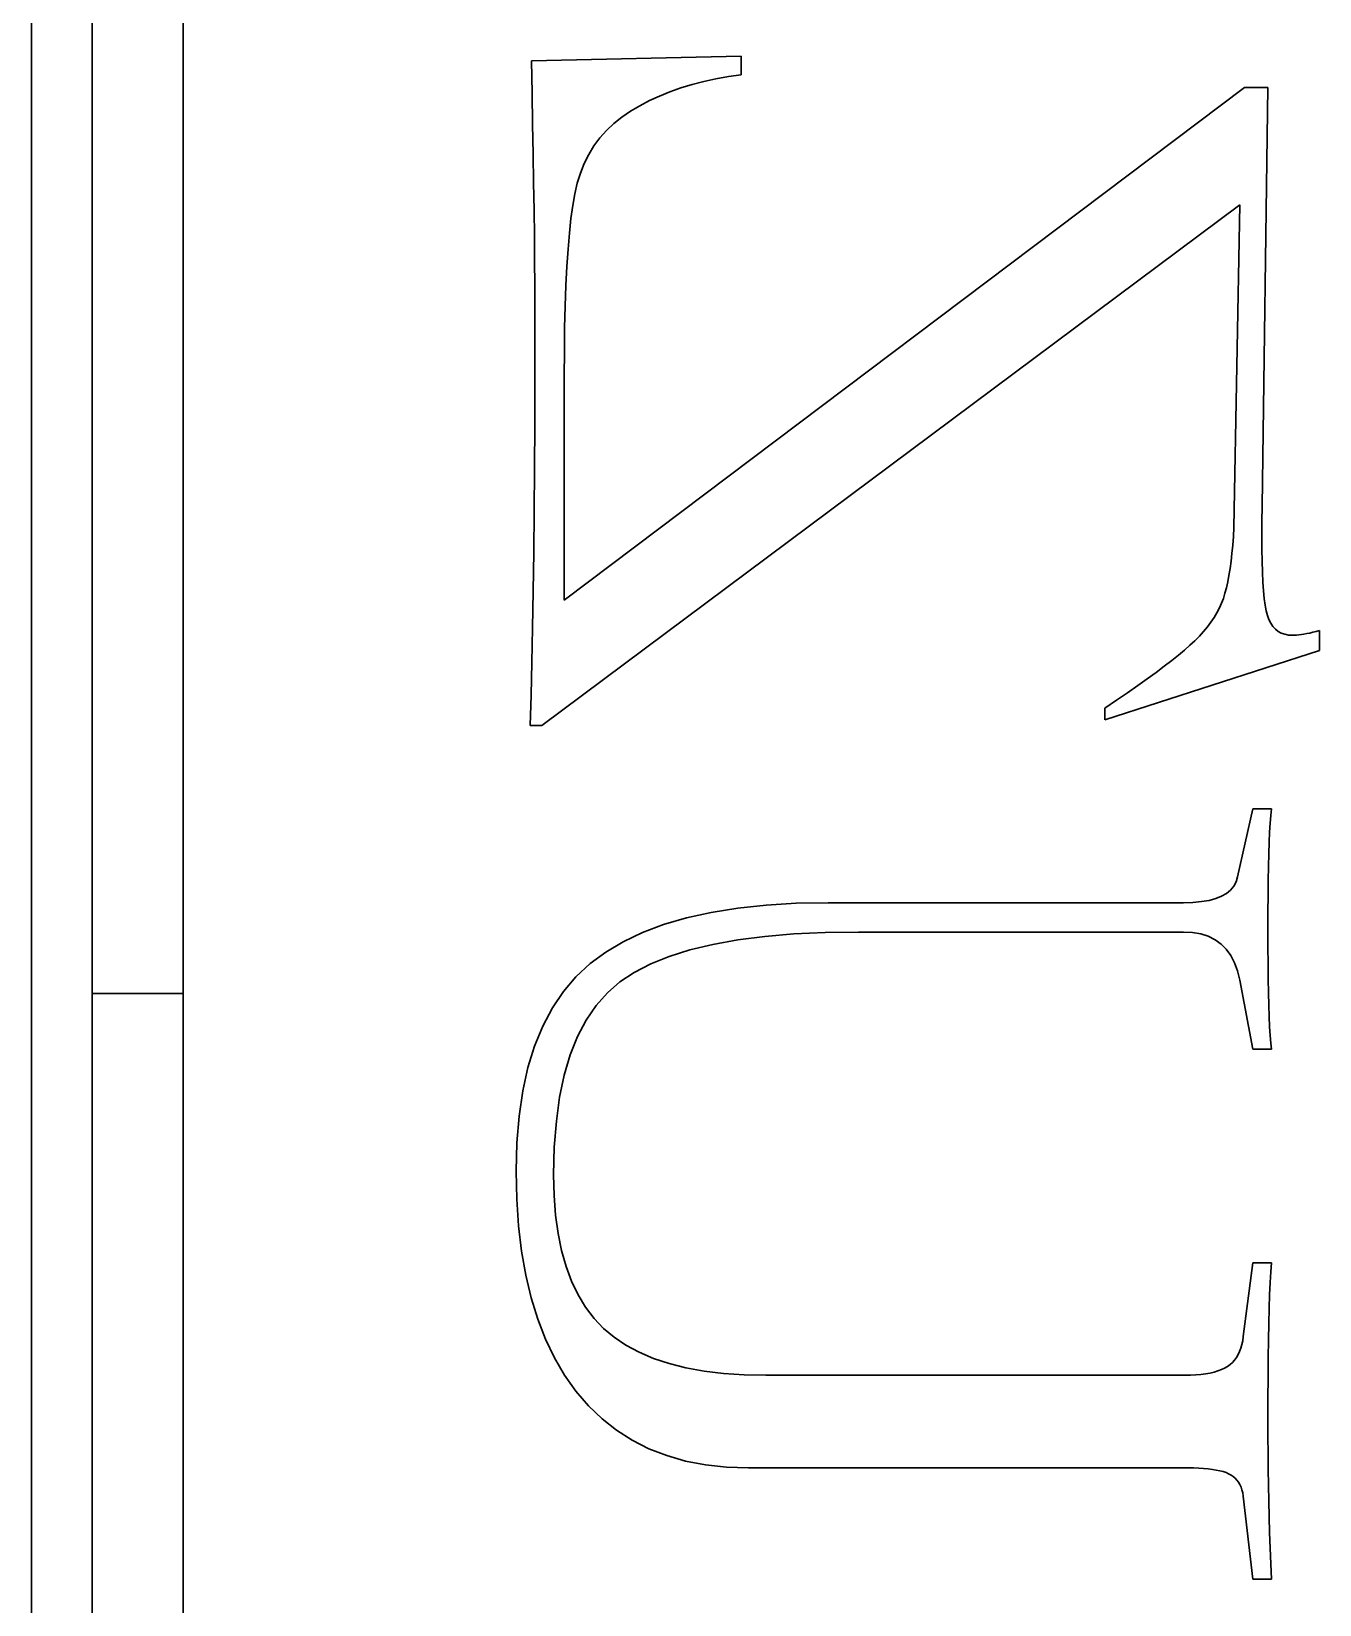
# Model space of a CAD drawing. Header units: millimetres. Extents: x -105 to 105, y -148 to 148.
# Drawn here: x 3.43 to 7.67, y 41.94 to 47.13 of the extents above; entities that cross this region are included whole.
import ezdxf

# ---------------------------------------------------------------- set-up
doc = ezdxf.new("R2010")
doc.units = ezdxf.units.MM
doc.layers.get('0').update_dxf_attribs({"lineweight": 18})

msp = doc.modelspace()

# ---------------------------------------------------------------- linework, layer by layer
at = {"color": 7, "lineweight": 30, "ltscale": 0.375}
msp.add_line((3.9302, 54.4572), (3.9302, 39.4572), dxfattribs=at)
at = {"color": 7, "lineweight": 30, "ltscale": 0.365}
for p, q in [((3.4302, 54.2572), (3.4302, 39.6572)), ((3.6302, 54.2572), (3.6302, 39.6572))]:
    msp.add_line(p, q, dxfattribs=at)
at = {"color": 7, "lineweight": 30, "ltscale": 0.15}
msp.add_line((3.6302, 43.9572), (3.6302, 49.9572), dxfattribs=at)
at = {"color": 7, "lineweight": 30, "ltscale": 0.017286}
msp.add_line((5.7675, 47.0442), (5.0763, 47.0288), dxfattribs=at)
at = {"color": 7, "lineweight": 30, "ltscale": 0.001545}
msp.add_line((5.7675, 46.9824), (5.7675, 47.0442), dxfattribs=at)
at = {"color": 7, "lineweight": 30, "ltscale": 0.002671}
msp.add_line((5.0763, 47.0288), (5.0785, 46.922), dxfattribs=at)
at = {"color": 7, "lineweight": 30, "ltscale": 0.07011}
msp.add_line((7.4242, 46.94), (5.1844, 45.2524), dxfattribs=at)
at = {"color": 7, "lineweight": 30, "ltscale": 0.000948905}
msp.add_line((5.5324, 46.9264), (5.5682, 46.939), dxfattribs=at)
at = {"color": 7, "lineweight": 30, "ltscale": 0.000971413}
msp.add_line((5.5682, 46.939), (5.6053, 46.9503), dxfattribs=at)
at = {"color": 7, "lineweight": 30, "ltscale": 0.00099477}
msp.add_line((5.6053, 46.9503), (5.6438, 46.9603), dxfattribs=at)
at = {"color": 7, "lineweight": 30, "ltscale": 0.001021}
msp.add_line((5.6438, 46.9603), (5.6837, 46.969), dxfattribs=at)
at = {"color": 7, "lineweight": 30, "ltscale": 0.001047}
msp.add_line((5.6837, 46.969), (5.725, 46.9764), dxfattribs=at)
at = {"color": 7, "lineweight": 30, "ltscale": 0.001075}
msp.add_line((5.725, 46.9764), (5.7675, 46.9824), dxfattribs=at)
at = {"color": 7, "lineweight": 30, "ltscale": 0.001931}
msp.add_line((7.5014, 46.94), (7.4242, 46.94), dxfattribs=at)
at = {"color": 7, "lineweight": 30, "ltscale": 0.034469}
msp.add_line((7.4821, 45.5613), (7.5014, 46.94), dxfattribs=at)
at = {"color": 7, "lineweight": 30, "ltscale": 0.002567}
msp.add_line((5.0785, 46.922), (5.0804, 46.8193), dxfattribs=at)
at = {"color": 7, "lineweight": 30, "ltscale": 0.000895685}
msp.add_line((5.433, 46.8806), (5.4648, 46.8972), dxfattribs=at)
at = {"color": 7, "lineweight": 30, "ltscale": 0.000911457}
msp.add_line((5.4648, 46.8972), (5.4979, 46.9124), dxfattribs=at)
at = {"color": 7, "lineweight": 30, "ltscale": 0.000929957}
msp.add_line((5.4979, 46.9124), (5.5324, 46.9264), dxfattribs=at)
at = {"color": 7, "lineweight": 30, "ltscale": 0.000844306}
msp.add_line((5.3477, 46.8222), (5.374, 46.8433), dxfattribs=at)
at = {"color": 7, "lineweight": 30, "ltscale": 0.000863784}
msp.add_line((5.374, 46.8433), (5.4026, 46.8627), dxfattribs=at)
at = {"color": 7, "lineweight": 30, "ltscale": 0.000881653}
msp.add_line((5.4026, 46.8627), (5.433, 46.8806), dxfattribs=at)
at = {"color": 7, "lineweight": 30, "ltscale": 0.002462}
msp.add_line((5.0804, 46.8193), (5.0822, 46.7209), dxfattribs=at)
at = {"color": 7, "lineweight": 30, "ltscale": 0.000821433}
msp.add_line((5.3019, 46.7747), (5.3236, 46.7993), dxfattribs=at)
at = {"color": 7, "lineweight": 30, "ltscale": 0.00082942}
msp.add_line((5.3236, 46.7993), (5.3477, 46.8222), dxfattribs=at)
at = {"color": 7, "lineweight": 30, "ltscale": 0.000823391}
msp.add_line((5.2652, 46.7202), (5.2824, 46.7483), dxfattribs=at)
at = {"color": 7, "lineweight": 30, "ltscale": 0.000819566}
msp.add_line((5.2824, 46.7483), (5.3019, 46.7747), dxfattribs=at)
at = {"color": 7, "lineweight": 30, "ltscale": 0.002358}
msp.add_line((5.0822, 46.7209), (5.0837, 46.6266), dxfattribs=at)
at = {"color": 7, "lineweight": 30, "ltscale": 0.00084994}
msp.add_line((5.2376, 46.6588), (5.2502, 46.6904), dxfattribs=at)
at = {"color": 7, "lineweight": 30, "ltscale": 0.000834397}
msp.add_line((5.2502, 46.6904), (5.2652, 46.7202), dxfattribs=at)
at = {"color": 7, "lineweight": 30, "ltscale": 0.002254}
msp.add_line((5.0837, 46.6266), (5.085, 46.5364), dxfattribs=at)
at = {"color": 7, "lineweight": 30, "ltscale": 0.000898887}
msp.add_line((5.2192, 46.5905), (5.2272, 46.6255), dxfattribs=at)
at = {"color": 7, "lineweight": 30, "ltscale": 0.000872214}
msp.add_line((5.2272, 46.6255), (5.2376, 46.6588), dxfattribs=at)
at = {"color": 7, "lineweight": 30, "ltscale": 0.000972319}
msp.add_line((5.2126, 46.5522), (5.2192, 46.5905), dxfattribs=at)
at = {"color": 7, "lineweight": 30, "ltscale": 0.002149}
msp.add_line((5.085, 46.5364), (5.086, 46.4505), dxfattribs=at)
at = {"color": 7, "lineweight": 30, "ltscale": 0.071674}
msp.add_line((5.111, 44.8392), (7.4088, 46.5538), dxfattribs=at)
at = {"color": 7, "lineweight": 30, "ltscale": 0.001089}
msp.add_line((5.2066, 46.509), (5.2126, 46.5522), dxfattribs=at)
at = {"color": 7, "lineweight": 30, "ltscale": 0.026554}
msp.add_line((7.4088, 46.5538), (7.3894, 45.4918), dxfattribs=at)
at = {"color": 7, "lineweight": 30, "ltscale": 0.001207}
msp.add_line((5.2014, 46.461), (5.2066, 46.509), dxfattribs=at)
at = {"color": 7, "lineweight": 30, "ltscale": 0.002045}
msp.add_line((5.086, 46.4505), (5.0868, 46.3687), dxfattribs=at)
at = {"color": 7, "lineweight": 30, "ltscale": 0.001325}
msp.add_line((5.1969, 46.4082), (5.2014, 46.461), dxfattribs=at)
at = {"color": 7, "lineweight": 30, "ltscale": 0.001941}
msp.add_line((5.0868, 46.3687), (5.0874, 46.291), dxfattribs=at)
at = {"color": 7, "lineweight": 30, "ltscale": 0.001444}
msp.add_line((5.1931, 46.3506), (5.1969, 46.4082), dxfattribs=at)
at = {"color": 7, "lineweight": 30, "ltscale": 0.001563}
msp.add_line((5.19, 46.2881), (5.1931, 46.3506), dxfattribs=at)
at = {"color": 7, "lineweight": 30, "ltscale": 0.001836}
msp.add_line((5.0874, 46.291), (5.0877, 46.2176), dxfattribs=at)
at = {"color": 7, "lineweight": 30, "ltscale": 0.001683}
msp.add_line((5.1875, 46.2208), (5.19, 46.2881), dxfattribs=at)
at = {"color": 7, "lineweight": 30, "ltscale": 0.001732}
msp.add_line((5.0877, 46.2176), (5.0879, 46.1483), dxfattribs=at)
at = {"color": 7, "lineweight": 30, "ltscale": 0.001804}
msp.add_line((5.1858, 46.1487), (5.1875, 46.2208), dxfattribs=at)
at = {"color": 7, "lineweight": 30, "ltscale": 0.004029}
msp.add_line((5.0879, 46.1483), (5.0877, 45.9872), dxfattribs=at)
at = {"color": 7, "lineweight": 30, "ltscale": 0.001924}
msp.add_line((5.1848, 46.0718), (5.1858, 46.1487), dxfattribs=at)
at = {"color": 7, "lineweight": 30, "ltscale": 0.002044}
msp.add_line((5.1844, 45.99), (5.1848, 46.0718), dxfattribs=at)
at = {"color": 7, "lineweight": 30, "ltscale": 0.003861}
msp.add_line((5.0877, 45.9872), (5.0873, 45.8327), dxfattribs=at)
at = {"color": 7, "lineweight": 30, "ltscale": 0.01844}
msp.add_line((5.1844, 45.2524), (5.1844, 45.99), dxfattribs=at)
at = {"color": 7, "lineweight": 30, "ltscale": 0.003693}
msp.add_line((5.0873, 45.8327), (5.0865, 45.685), dxfattribs=at)
at = {"color": 7, "lineweight": 30, "ltscale": 0.003525}
msp.add_line((5.0865, 45.685), (5.0854, 45.544), dxfattribs=at)
at = {"color": 7, "lineweight": 30, "ltscale": 0.003357}
msp.add_line((5.0854, 45.544), (5.084, 45.4098), dxfattribs=at)
at = {"color": 7, "lineweight": 30, "ltscale": 0.001268}
msp.add_line((7.4816, 45.5106), (7.4821, 45.5613), dxfattribs=at)
at = {"color": 7, "lineweight": 30, "ltscale": 0.000754847}
msp.add_line((7.3894, 45.4918), (7.3877, 45.4617), dxfattribs=at)
at = {"color": 7, "lineweight": 30, "ltscale": 0.001177}
msp.add_line((7.4814, 45.4636), (7.4816, 45.5106), dxfattribs=at)
at = {"color": 7, "lineweight": 30, "ltscale": 0.000681013}
msp.add_line((7.3856, 45.433), (7.3831, 45.4059), dxfattribs=at)
at = {"color": 7, "lineweight": 30, "ltscale": 0.000717951}
msp.add_line((7.3877, 45.4617), (7.3856, 45.433), dxfattribs=at)
at = {"color": 7, "lineweight": 30, "ltscale": 0.001086}
msp.add_line((7.4817, 45.4201), (7.4814, 45.4636), dxfattribs=at)
at = {"color": 7, "lineweight": 30, "ltscale": 0.003189}
msp.add_line((5.084, 45.4098), (5.0823, 45.2822), dxfattribs=at)
at = {"color": 7, "lineweight": 30, "ltscale": 0.000608225}
msp.add_line((7.3802, 45.3803), (7.3769, 45.3562), dxfattribs=at)
at = {"color": 7, "lineweight": 30, "ltscale": 0.000644765}
msp.add_line((7.3831, 45.4059), (7.3802, 45.3803), dxfattribs=at)
at = {"color": 7, "lineweight": 30, "ltscale": 0.0009956}
msp.add_line((7.4824, 45.3803), (7.4817, 45.4201), dxfattribs=at)
at = {"color": 7, "lineweight": 30, "ltscale": 0.000904905}
msp.add_line((7.4836, 45.3441), (7.4824, 45.3803), dxfattribs=at)
at = {"color": 7, "lineweight": 30, "ltscale": 0.000537055}
msp.add_line((7.3732, 45.3336), (7.3692, 45.3125), dxfattribs=at)
at = {"color": 7, "lineweight": 30, "ltscale": 0.000572703}
msp.add_line((7.3769, 45.3562), (7.3732, 45.3336), dxfattribs=at)
at = {"color": 7, "lineweight": 30, "ltscale": 0.000814832}
msp.add_line((7.4851, 45.3116), (7.4836, 45.3441), dxfattribs=at)
at = {"color": 7, "lineweight": 30, "ltscale": 0.003021}
msp.add_line((5.0823, 45.2822), (5.0803, 45.1614), dxfattribs=at)
at = {"color": 7, "lineweight": 30, "ltscale": 0.000468023}
msp.add_line((7.3647, 45.2929), (7.3599, 45.2748), dxfattribs=at)
at = {"color": 7, "lineweight": 30, "ltscale": 0.000502685}
msp.add_line((7.3692, 45.3125), (7.3647, 45.2929), dxfattribs=at)
at = {"color": 7, "lineweight": 30, "ltscale": 0.000724774}
msp.add_line((7.4871, 45.2826), (7.4851, 45.3116), dxfattribs=at)
at = {"color": 7, "lineweight": 30, "ltscale": 0.000635152}
msp.add_line((7.4895, 45.2573), (7.4871, 45.2826), dxfattribs=at)
at = {"color": 7, "lineweight": 30, "ltscale": 0.00044124}
msp.add_line((7.3416, 45.2267), (7.3334, 45.211), dxfattribs=at)
at = {"color": 7, "lineweight": 30, "ltscale": 0.000431256}
msp.add_line((7.3487, 45.2424), (7.3416, 45.2267), dxfattribs=at)
at = {"color": 7, "lineweight": 30, "ltscale": 0.000421921}
msp.add_line((7.3547, 45.2582), (7.3487, 45.2424), dxfattribs=at)
at = {"color": 7, "lineweight": 30, "ltscale": 0.000434697}
msp.add_line((7.3599, 45.2748), (7.3547, 45.2582), dxfattribs=at)
at = {"color": 7, "lineweight": 30, "ltscale": 0.000546314}
msp.add_line((7.4924, 45.2357), (7.4895, 45.2573), dxfattribs=at)
at = {"color": 7, "lineweight": 30, "ltscale": 0.000458228}
msp.add_line((7.4956, 45.2176), (7.4924, 45.2357), dxfattribs=at)
at = {"color": 7, "lineweight": 30, "ltscale": 0.000481567}
msp.add_line((7.3137, 45.18), (7.3021, 45.1646), dxfattribs=at)
at = {"color": 7, "lineweight": 30, "ltscale": 0.000466746}
msp.add_line((7.3241, 45.1955), (7.3137, 45.18), dxfattribs=at)
at = {"color": 7, "lineweight": 30, "ltscale": 0.000453927}
msp.add_line((7.3334, 45.211), (7.3241, 45.1955), dxfattribs=at)
at = {"color": 7, "lineweight": 30, "ltscale": 0.000397852}
msp.add_line((7.4996, 45.2022), (7.4956, 45.2176), dxfattribs=at)
at = {"color": 7, "lineweight": 30, "ltscale": 0.000366928}
msp.add_line((7.5047, 45.1885), (7.4996, 45.2022), dxfattribs=at)
at = {"color": 7, "lineweight": 30, "ltscale": 0.000340344}
msp.add_line((7.5108, 45.1763), (7.5047, 45.1885), dxfattribs=at)
at = {"color": 7, "lineweight": 30, "ltscale": 0.000317777}
msp.add_line((7.5179, 45.1657), (7.5108, 45.1763), dxfattribs=at)
at = {"color": 7, "lineweight": 30, "ltscale": 0.002854}
msp.add_line((5.0803, 45.1614), (5.078, 45.0473), dxfattribs=at)
at = {"color": 7, "lineweight": 30, "ltscale": 0.000532216}
msp.add_line((7.2756, 45.134), (7.2607, 45.1188), dxfattribs=at)
at = {"color": 7, "lineweight": 30, "ltscale": 0.000513954}
msp.add_line((7.2894, 45.1492), (7.2756, 45.134), dxfattribs=at)
at = {"color": 7, "lineweight": 30, "ltscale": 0.000497852}
msp.add_line((7.3021, 45.1646), (7.2894, 45.1492), dxfattribs=at)
at = {"color": 7, "lineweight": 30, "ltscale": 0.000302808}
msp.add_line((7.5261, 45.1568), (7.5179, 45.1657), dxfattribs=at)
at = {"color": 7, "lineweight": 30, "ltscale": 0.000293233}
msp.add_line((7.5353, 45.1495), (7.5261, 45.1568), dxfattribs=at)
at = {"color": 7, "lineweight": 30, "ltscale": 0.000293005}
msp.add_line((7.5455, 45.1438), (7.5353, 45.1495), dxfattribs=at)
at = {"color": 7, "lineweight": 30, "ltscale": 0.000299907}
msp.add_line((7.5568, 45.1398), (7.5455, 45.1438), dxfattribs=at)
at = {"color": 7, "lineweight": 30, "ltscale": 0.000314924}
msp.add_line((7.5692, 45.1374), (7.5568, 45.1398), dxfattribs=at)
at = {"color": 7, "lineweight": 30, "ltscale": 0.000334779}
msp.add_line((7.5825, 45.1365), (7.5692, 45.1374), dxfattribs=at)
at = {"color": 7, "lineweight": 30, "ltscale": 0.000161788}
msp.add_line((7.589, 45.1367), (7.5825, 45.1365), dxfattribs=at)
at = {"color": 7, "lineweight": 30, "ltscale": 0.000175088}
msp.add_line((7.596, 45.1372), (7.589, 45.1367), dxfattribs=at)
at = {"color": 7, "lineweight": 30, "ltscale": 0.000188689}
msp.add_line((7.6035, 45.1379), (7.596, 45.1372), dxfattribs=at)
at = {"color": 7, "lineweight": 30, "ltscale": 0.00020396}
msp.add_line((7.6116, 45.139), (7.6035, 45.1379), dxfattribs=at)
at = {"color": 7, "lineweight": 30, "ltscale": 0.000217962}
msp.add_line((7.6202, 45.1404), (7.6116, 45.139), dxfattribs=at)
at = {"color": 7, "lineweight": 30, "ltscale": 0.000232766}
msp.add_line((7.6293, 45.1421), (7.6202, 45.1404), dxfattribs=at)
at = {"color": 7, "lineweight": 30, "ltscale": 0.000246999}
msp.add_line((7.639, 45.1441), (7.6293, 45.1421), dxfattribs=at)
at = {"color": 7, "lineweight": 30, "ltscale": 0.000262866}
msp.add_line((7.6493, 45.1464), (7.639, 45.1441), dxfattribs=at)
at = {"color": 7, "lineweight": 30, "ltscale": 0.000277195}
msp.add_line((7.66, 45.1491), (7.6493, 45.1464), dxfattribs=at)
at = {"color": 7, "lineweight": 30, "ltscale": 0.000292373}
msp.add_line((7.6714, 45.152), (7.66, 45.1491), dxfattribs=at)
at = {"color": 7, "lineweight": 30, "ltscale": 0.001641}
msp.add_line((7.6714, 45.0863), (7.6714, 45.152), dxfattribs=at)
at = {"color": 7, "lineweight": 30, "ltscale": 0.018563}
msp.add_line((6.9647, 44.8585), (7.6714, 45.0863), dxfattribs=at)
at = {"color": 7, "lineweight": 30, "ltscale": 0.000714311}
msp.add_line((7.2069, 45.0714), (7.1845, 45.0535), dxfattribs=at)
at = {"color": 7, "lineweight": 30, "ltscale": 0.000652508}
msp.add_line((7.2269, 45.0881), (7.2069, 45.0714), dxfattribs=at)
at = {"color": 7, "lineweight": 30, "ltscale": 0.000591272}
msp.add_line((7.2446, 45.1037), (7.2269, 45.0881), dxfattribs=at)
at = {"color": 7, "lineweight": 30, "ltscale": 0.000550932}
msp.add_line((7.2607, 45.1188), (7.2446, 45.1037), dxfattribs=at)
at = {"color": 7, "lineweight": 30, "ltscale": 0.002686}
msp.add_line((5.078, 45.0473), (5.0754, 44.9399), dxfattribs=at)
at = {"color": 7, "lineweight": 30, "ltscale": 0.000838547}
msp.add_line((7.16, 45.0345), (7.1331, 45.0144), dxfattribs=at)
at = {"color": 7, "lineweight": 30, "ltscale": 0.000776142}
msp.add_line((7.1845, 45.0535), (7.16, 45.0345), dxfattribs=at)
at = {"color": 7, "lineweight": 30, "ltscale": 0.001026}
msp.add_line((7.0726, 44.9709), (7.0389, 44.9474), dxfattribs=at)
at = {"color": 7, "lineweight": 30, "ltscale": 0.000963551}
msp.add_line((7.104, 44.9932), (7.0726, 44.9709), dxfattribs=at)
at = {"color": 7, "lineweight": 30, "ltscale": 0.000901349}
msp.add_line((7.1331, 45.0144), (7.104, 44.9932), dxfattribs=at)
at = {"color": 7, "lineweight": 30, "ltscale": 0.002518}
msp.add_line((5.0754, 44.9399), (5.0724, 44.8392), dxfattribs=at)
at = {"color": 7, "lineweight": 30, "ltscale": 0.001152}
msp.add_line((7.0029, 44.9228), (6.9647, 44.8971), dxfattribs=at)
at = {"color": 7, "lineweight": 30, "ltscale": 0.00109}
msp.add_line((7.0389, 44.9474), (7.0029, 44.9228), dxfattribs=at)
at = {"color": 7, "lineweight": 30, "ltscale": 0.0009655}
msp.add_line((6.9647, 44.8971), (6.9647, 44.8585), dxfattribs=at)
at = {"color": 7, "lineweight": 30, "ltscale": 0.000965118}
msp.add_line((5.0724, 44.8392), (5.111, 44.8392), dxfattribs=at)
at = {"color": 7, "lineweight": 30, "ltscale": 0.005738}
msp.add_line((7.4512, 44.565), (7.401, 44.341), dxfattribs=at)
at = {"color": 7, "lineweight": 30, "ltscale": 0.001544}
for p, q in [((7.513, 44.565), (7.4512, 44.565)), ((7.4512, 43.7734), (7.513, 43.7734)), ((7.513, 43.0705), (7.4512, 43.0705)), ((7.4512, 42.0279), (7.513, 42.0279))]:
    msp.add_line(p, q, dxfattribs=at)
at = {"color": 7, "lineweight": 30, "ltscale": 0.000536496}
msp.add_line((7.5108, 44.5437), (7.513, 44.565), dxfattribs=at)
at = {"color": 7, "lineweight": 30, "ltscale": 0.000739995}
msp.add_line((7.5071, 44.4887), (7.5089, 44.5182), dxfattribs=at)
at = {"color": 7, "lineweight": 30, "ltscale": 0.000638162}
msp.add_line((7.5089, 44.5182), (7.5108, 44.5437), dxfattribs=at)
at = {"color": 7, "lineweight": 30, "ltscale": 0.000943702}
msp.add_line((7.5043, 44.4173), (7.5056, 44.455), dxfattribs=at)
at = {"color": 7, "lineweight": 30, "ltscale": 0.000841624}
msp.add_line((7.5056, 44.455), (7.5071, 44.4887), dxfattribs=at)
at = {"color": 7, "lineweight": 30, "ltscale": 0.001046}
msp.add_line((7.5033, 44.3755), (7.5043, 44.4173), dxfattribs=at)
at = {"color": 7, "lineweight": 30, "ltscale": 0.001148}
msp.add_line((7.5025, 44.3296), (7.5033, 44.3755), dxfattribs=at)
at = {"color": 7, "lineweight": 30, "ltscale": 0.000433405}
msp.add_line((7.3785, 44.2977), (7.3652, 44.2867), dxfattribs=at)
at = {"color": 7, "lineweight": 30, "ltscale": 0.000411754}
msp.add_line((7.389, 44.3104), (7.3785, 44.2977), dxfattribs=at)
at = {"color": 7, "lineweight": 30, "ltscale": 0.000406746}
msp.add_line((7.3965, 44.3249), (7.389, 44.3104), dxfattribs=at)
at = {"color": 7, "lineweight": 30, "ltscale": 0.000419323}
msp.add_line((7.401, 44.341), (7.3965, 44.3249), dxfattribs=at)
at = {"color": 7, "lineweight": 30, "ltscale": 0.00125}
msp.add_line((7.5019, 44.2796), (7.5025, 44.3296), dxfattribs=at)
at = {"color": 7, "lineweight": 30, "ltscale": 0.002345}
msp.add_line((5.8489, 44.248), (5.7557, 44.238), dxfattribs=at)
at = {"color": 7, "lineweight": 30, "ltscale": 0.002485}
msp.add_line((5.9481, 44.2541), (5.8489, 44.248), dxfattribs=at)
at = {"color": 7, "lineweight": 30, "ltscale": 0.00263}
msp.add_line((6.0533, 44.2561), (5.9481, 44.2541), dxfattribs=at)
at = {"color": 7, "lineweight": 30, "ltscale": 0.029253}
msp.add_line((7.2234, 44.2561), (6.0533, 44.2561), dxfattribs=at)
at = {"color": 7, "lineweight": 30, "ltscale": 0.000774673}
msp.add_line((7.2544, 44.2569), (7.2234, 44.2561), dxfattribs=at)
at = {"color": 7, "lineweight": 30, "ltscale": 0.00070327}
msp.add_line((7.2824, 44.2595), (7.2544, 44.2569), dxfattribs=at)
at = {"color": 7, "lineweight": 30, "ltscale": 0.000636823}
msp.add_line((7.3075, 44.2637), (7.2824, 44.2595), dxfattribs=at)
at = {"color": 7, "lineweight": 30, "ltscale": 0.000573427}
msp.add_line((7.3297, 44.2697), (7.3075, 44.2637), dxfattribs=at)
at = {"color": 7, "lineweight": 30, "ltscale": 0.000517324}
msp.add_line((7.3489, 44.2773), (7.3297, 44.2697), dxfattribs=at)
at = {"color": 7, "lineweight": 30, "ltscale": 0.000469749}
msp.add_line((7.3652, 44.2867), (7.3489, 44.2773), dxfattribs=at)
at = {"color": 7, "lineweight": 30, "ltscale": 0.001353}
msp.add_line((7.5016, 44.2254), (7.5019, 44.2796), dxfattribs=at)
at = {"color": 7, "lineweight": 30, "ltscale": 0.001964}
msp.add_line((5.587, 44.2059), (5.5116, 44.1838), dxfattribs=at)
at = {"color": 7, "lineweight": 30, "ltscale": 0.002084}
for p, q in [((5.6683, 44.2239), (5.587, 44.2059)), ((5.048, 43.636), (5.0358, 43.5535))]:
    msp.add_line(p, q, dxfattribs=at)
at = {"color": 7, "lineweight": 30, "ltscale": 0.002211}
msp.add_line((5.7557, 44.238), (5.6683, 44.2239), dxfattribs=at)
at = {"color": 7, "lineweight": 30, "ltscale": 0.001455}
msp.add_line((7.5014, 44.1672), (7.5016, 44.2254), dxfattribs=at)
at = {"color": 7, "lineweight": 30, "ltscale": 0.001757}
msp.add_line((5.4421, 44.1577), (5.3786, 44.1276), dxfattribs=at)
at = {"color": 7, "lineweight": 30, "ltscale": 0.001856}
msp.add_line((5.5116, 44.1838), (5.4421, 44.1577), dxfattribs=at)
at = {"color": 7, "lineweight": 30, "ltscale": 0.002245}
msp.add_line((5.7555, 44.1333), (5.8445, 44.1448), dxfattribs=at)
at = {"color": 7, "lineweight": 30, "ltscale": 0.00241}
msp.add_line((5.8445, 44.1448), (5.9406, 44.153), dxfattribs=at)
at = {"color": 7, "lineweight": 30, "ltscale": 0.002579}
msp.add_line((5.9406, 44.153), (6.0436, 44.1579), dxfattribs=at)
at = {"color": 7, "lineweight": 30, "ltscale": 0.002751}
msp.add_line((6.0436, 44.1579), (6.1537, 44.1595), dxfattribs=at)
at = {"color": 7, "lineweight": 30, "ltscale": 0.026743}
msp.add_line((6.1537, 44.1595), (7.2234, 44.1595), dxfattribs=at)
at = {"color": 7, "lineweight": 30, "ltscale": 0.000742627}
msp.add_line((7.2234, 44.1595), (7.2531, 44.1579), dxfattribs=at)
at = {"color": 7, "lineweight": 30, "ltscale": 0.000690087}
msp.add_line((7.2531, 44.1579), (7.2802, 44.1532), dxfattribs=at)
at = {"color": 7, "lineweight": 30, "ltscale": 0.000648136}
msp.add_line((7.2802, 44.1532), (7.3049, 44.1453), dxfattribs=at)
at = {"color": 7, "lineweight": 30, "ltscale": 0.000621405}
msp.add_line((7.3049, 44.1453), (7.3272, 44.1342), dxfattribs=at)
at = {"color": 7, "lineweight": 30, "ltscale": 0.001454}
msp.add_line((7.5016, 44.1091), (7.5014, 44.1672), dxfattribs=at)
at = {"color": 7, "lineweight": 30, "ltscale": 0.001605}
msp.add_line((5.321, 44.0934), (5.2694, 44.0553), dxfattribs=at)
at = {"color": 7, "lineweight": 30, "ltscale": 0.001674}
msp.add_line((5.3786, 44.1276), (5.321, 44.0934), dxfattribs=at)
at = {"color": 7, "lineweight": 30, "ltscale": 0.001784}
msp.add_line((5.5302, 44.0791), (5.5983, 44.1004), dxfattribs=at)
at = {"color": 7, "lineweight": 30, "ltscale": 0.00193}
msp.add_line((5.5983, 44.1004), (5.6734, 44.1185), dxfattribs=at)
at = {"color": 7, "lineweight": 30, "ltscale": 0.002085}
msp.add_line((5.6734, 44.1185), (5.7555, 44.1333), dxfattribs=at)
at = {"color": 7, "lineweight": 30, "ltscale": 0.000609394}
msp.add_line((7.3272, 44.1342), (7.347, 44.1199), dxfattribs=at)
at = {"color": 7, "lineweight": 30, "ltscale": 0.000613796}
msp.add_line((7.347, 44.1199), (7.3643, 44.1025), dxfattribs=at)
at = {"color": 7, "lineweight": 30, "ltscale": 0.000634117}
msp.add_line((7.3643, 44.1025), (7.3791, 44.082), dxfattribs=at)
at = {"color": 7, "lineweight": 30, "ltscale": 0.00135}
msp.add_line((7.5019, 44.0551), (7.5016, 44.1091), dxfattribs=at)
at = {"color": 7, "lineweight": 30, "ltscale": 0.001578}
msp.add_line((5.2694, 44.0553), (5.2231, 44.0123), dxfattribs=at)
at = {"color": 7, "lineweight": 30, "ltscale": 0.001523}
msp.add_line((5.415, 44.0266), (5.4691, 44.0545), dxfattribs=at)
at = {"color": 7, "lineweight": 30, "ltscale": 0.001647}
msp.add_line((5.4691, 44.0545), (5.5302, 44.0791), dxfattribs=at)
at = {"color": 7, "lineweight": 30, "ltscale": 0.000669515}
msp.add_line((7.3791, 44.082), (7.3915, 44.0582), dxfattribs=at)
at = {"color": 7, "lineweight": 30, "ltscale": 0.0007167}
msp.add_line((7.3915, 44.0582), (7.4013, 44.0313), dxfattribs=at)
at = {"color": 7, "lineweight": 30, "ltscale": 0.001245}
msp.add_line((7.5025, 44.0053), (7.5019, 44.0551), dxfattribs=at)
at = {"color": 7, "lineweight": 30, "ltscale": 0.001596}
msp.add_line((5.2231, 44.0123), (5.1818, 43.9637), dxfattribs=at)
at = {"color": 7, "lineweight": 30, "ltscale": 0.001371}
msp.add_line((5.3264, 43.9595), (5.3678, 43.9954), dxfattribs=at)
at = {"color": 7, "lineweight": 30, "ltscale": 0.001412}
msp.add_line((5.3678, 43.9954), (5.415, 44.0266), dxfattribs=at)
at = {"color": 7, "lineweight": 30, "ltscale": 0.000774582}
msp.add_line((7.4013, 44.0313), (7.4088, 44.0012), dxfattribs=at)
at = {"color": 7, "lineweight": 30, "ltscale": 0.005794}
msp.add_line((7.4088, 44.0012), (7.4512, 43.7734), dxfattribs=at)
at = {"color": 7, "lineweight": 30, "ltscale": 0.001142}
msp.add_line((7.5033, 43.9596), (7.5025, 44.0053), dxfattribs=at)
at = {"color": 7, "lineweight": 30, "ltscale": 0.0075}
msp.add_line((3.9302, 43.9572), (3.6302, 43.9572), dxfattribs=at)
at = {"color": 7, "lineweight": 30, "ltscale": 0.001635}
msp.add_line((5.1818, 43.9637), (5.1453, 43.9094), dxfattribs=at)
at = {"color": 7, "lineweight": 30, "ltscale": 0.001402}
msp.add_line((5.2893, 43.9175), (5.3264, 43.9595), dxfattribs=at)
at = {"color": 7, "lineweight": 30, "ltscale": 0.001037}
msp.add_line((7.5043, 43.9182), (7.5033, 43.9596), dxfattribs=at)
at = {"color": 7, "lineweight": 30, "ltscale": 0.001693}
msp.add_line((5.1453, 43.9094), (5.1137, 43.8495), dxfattribs=at)
at = {"color": 7, "lineweight": 30, "ltscale": 0.001456}
msp.add_line((5.2566, 43.8693), (5.2893, 43.9175), dxfattribs=at)
at = {"color": 7, "lineweight": 30, "ltscale": 0.000933409}
msp.add_line((7.5056, 43.8809), (7.5043, 43.9182), dxfattribs=at)
at = {"color": 7, "lineweight": 30, "ltscale": 0.000829049}
msp.add_line((7.5071, 43.8477), (7.5056, 43.8809), dxfattribs=at)
at = {"color": 7, "lineweight": 30, "ltscale": 0.00177}
msp.add_line((5.1137, 43.8495), (5.0869, 43.784), dxfattribs=at)
at = {"color": 7, "lineweight": 30, "ltscale": 0.001532}
msp.add_line((5.2282, 43.815), (5.2566, 43.8693), dxfattribs=at)
at = {"color": 7, "lineweight": 30, "ltscale": 0.000725525}
msp.add_line((7.5089, 43.8188), (7.5071, 43.8477), dxfattribs=at)
at = {"color": 7, "lineweight": 30, "ltscale": 0.001862}
msp.add_line((5.0869, 43.784), (5.065, 43.7128), dxfattribs=at)
at = {"color": 7, "lineweight": 30, "ltscale": 0.001626}
msp.add_line((5.2042, 43.7545), (5.2282, 43.815), dxfattribs=at)
at = {"color": 7, "lineweight": 30, "ltscale": 0.000621618}
msp.add_line((7.5108, 43.794), (7.5089, 43.8188), dxfattribs=at)
at = {"color": 7, "lineweight": 30, "ltscale": 0.000518474}
msp.add_line((7.513, 43.7734), (7.5108, 43.794), dxfattribs=at)
at = {"color": 7, "lineweight": 30, "ltscale": 0.001736}
msp.add_line((5.1845, 43.6879), (5.2042, 43.7545), dxfattribs=at)
at = {"color": 7, "lineweight": 30, "ltscale": 0.001967}
msp.add_line((5.065, 43.7128), (5.048, 43.636), dxfattribs=at)
at = {"color": 7, "lineweight": 30, "ltscale": 0.001858}
msp.add_line((5.1693, 43.6152), (5.1845, 43.6879), dxfattribs=at)
at = {"color": 7, "lineweight": 30, "ltscale": 0.001991}
msp.add_line((5.1584, 43.5363), (5.1693, 43.6152), dxfattribs=at)
at = {"color": 7, "lineweight": 30, "ltscale": 0.00221}
msp.add_line((5.0358, 43.5535), (5.0285, 43.4655), dxfattribs=at)
at = {"color": 7, "lineweight": 30, "ltscale": 0.002131}
msp.add_line((5.1518, 43.4513), (5.1584, 43.5363), dxfattribs=at)
at = {"color": 7, "lineweight": 30, "ltscale": 0.002344}
msp.add_line((5.0285, 43.4655), (5.0261, 43.3717), dxfattribs=at)
at = {"color": 7, "lineweight": 30, "ltscale": 0.00228}
msp.add_line((5.1496, 43.3602), (5.1518, 43.4513), dxfattribs=at)
at = {"color": 7, "lineweight": 30, "ltscale": 0.002302}
msp.add_line((5.0261, 43.3717), (5.0281, 43.2797), dxfattribs=at)
at = {"color": 7, "lineweight": 30, "ltscale": 0.001708}
msp.add_line((5.1513, 43.2918), (5.1496, 43.3602), dxfattribs=at)
at = {"color": 7, "lineweight": 30, "ltscale": 0.002197}
msp.add_line((5.0281, 43.2797), (5.0339, 43.192), dxfattribs=at)
at = {"color": 7, "lineweight": 30, "ltscale": 0.001614}
msp.add_line((5.1562, 43.2275), (5.1513, 43.2918), dxfattribs=at)
at = {"color": 7, "lineweight": 30, "ltscale": 0.001525}
msp.add_line((5.1644, 43.167), (5.1562, 43.2275), dxfattribs=at)
at = {"color": 7, "lineweight": 30, "ltscale": 0.002097}
msp.add_line((5.0339, 43.192), (5.0438, 43.1087), dxfattribs=at)
at = {"color": 7, "lineweight": 30, "ltscale": 0.001441}
msp.add_line((5.1759, 43.1105), (5.1644, 43.167), dxfattribs=at)
at = {"color": 7, "lineweight": 30, "ltscale": 0.002004}
msp.add_line((5.0438, 43.1087), (5.0576, 43.0297), dxfattribs=at)
at = {"color": 7, "lineweight": 30, "ltscale": 0.001365}
for p, q in [((5.1907, 43.058), (5.1759, 43.1105)), ((7.5033, 42.8161), (7.5043, 42.8707))]:
    msp.add_line(p, q, dxfattribs=at)
at = {"color": 7, "lineweight": 30, "ltscale": 0.001297}
msp.add_line((5.2087, 43.0094), (5.1907, 43.058), dxfattribs=at)
at = {"color": 7, "lineweight": 30, "ltscale": 0.006131}
msp.add_line((7.4512, 43.0705), (7.4203, 42.8272), dxfattribs=at)
at = {"color": 7, "lineweight": 30, "ltscale": 0.000758066}
msp.add_line((7.5108, 43.0403), (7.513, 43.0705), dxfattribs=at)
at = {"color": 7, "lineweight": 30, "ltscale": 0.001916}
msp.add_line((5.0576, 43.0297), (5.0753, 42.9552), dxfattribs=at)
at = {"color": 7, "lineweight": 30, "ltscale": 0.001238}
msp.add_line((5.2301, 42.9647), (5.2087, 43.0094), dxfattribs=at)
at = {"color": 7, "lineweight": 30, "ltscale": 0.001}
msp.add_line((7.5071, 42.9652), (7.5089, 43.0052), dxfattribs=at)
at = {"color": 7, "lineweight": 30, "ltscale": 0.000878928}
msp.add_line((7.5089, 43.0052), (7.5108, 43.0403), dxfattribs=at)
at = {"color": 7, "lineweight": 30, "ltscale": 0.001837}
msp.add_line((5.0753, 42.9552), (5.097, 42.8849), dxfattribs=at)
at = {"color": 7, "lineweight": 30, "ltscale": 0.00119}
msp.add_line((5.2547, 42.9239), (5.2301, 42.9647), dxfattribs=at)
at = {"color": 7, "lineweight": 30, "ltscale": 0.001121}
msp.add_line((7.5056, 42.9204), (7.5071, 42.9652), dxfattribs=at)
at = {"color": 7, "lineweight": 30, "ltscale": 0.001155}
msp.add_line((5.2826, 42.8871), (5.2547, 42.9239), dxfattribs=at)
at = {"color": 7, "lineweight": 30, "ltscale": 0.001243}
msp.add_line((7.5043, 42.8707), (7.5056, 42.9204), dxfattribs=at)
at = {"color": 7, "lineweight": 30, "ltscale": 0.001767}
msp.add_line((5.097, 42.8849), (5.1226, 42.8191), dxfattribs=at)
at = {"color": 7, "lineweight": 30, "ltscale": 0.001132}
msp.add_line((5.3138, 42.8543), (5.2826, 42.8871), dxfattribs=at)
at = {"color": 7, "lineweight": 30, "ltscale": 0.00114}
msp.add_line((5.3487, 42.8249), (5.3138, 42.8543), dxfattribs=at)
at = {"color": 7, "lineweight": 30, "ltscale": 0.001706}
msp.add_line((5.1226, 42.8191), (5.1521, 42.7576), dxfattribs=at)
at = {"color": 7, "lineweight": 30, "ltscale": 0.001175}
msp.add_line((5.3877, 42.7987), (5.3487, 42.8249), dxfattribs=at)
at = {"color": 7, "lineweight": 30, "ltscale": 0.001225}
msp.add_line((5.4308, 42.7755), (5.3877, 42.7987), dxfattribs=at)
at = {"color": 7, "lineweight": 30, "ltscale": 0.000294856}
msp.add_line((7.4124, 42.7892), (7.4083, 42.7781), dxfattribs=at)
at = {"color": 7, "lineweight": 30, "ltscale": 0.000308813}
msp.add_line((7.4158, 42.8011), (7.4124, 42.7892), dxfattribs=at)
at = {"color": 7, "lineweight": 30, "ltscale": 0.000324063}
msp.add_line((7.4184, 42.8137), (7.4158, 42.8011), dxfattribs=at)
at = {"color": 7, "lineweight": 30, "ltscale": 0.00034071}
msp.add_line((7.4203, 42.8272), (7.4184, 42.8137), dxfattribs=at)
at = {"color": 7, "lineweight": 30, "ltscale": 0.001486}
msp.add_line((7.5025, 42.7567), (7.5033, 42.8161), dxfattribs=at)
at = {"color": 7, "lineweight": 30, "ltscale": 0.001656}
msp.add_line((5.1521, 42.7576), (5.1856, 42.7004), dxfattribs=at)
at = {"color": 7, "lineweight": 30, "ltscale": 0.001285}
msp.add_line((5.4781, 42.7554), (5.4308, 42.7755), dxfattribs=at)
at = {"color": 7, "lineweight": 30, "ltscale": 0.001354}
msp.add_line((5.5295, 42.7384), (5.4781, 42.7554), dxfattribs=at)
at = {"color": 7, "lineweight": 30, "ltscale": 0.001431}
msp.add_line((5.5851, 42.7245), (5.5295, 42.7384), dxfattribs=at)
at = {"color": 7, "lineweight": 30, "ltscale": 0.000261867}
msp.add_line((7.3845, 42.742), (7.3767, 42.735), dxfattribs=at)
at = {"color": 7, "lineweight": 30, "ltscale": 0.000263356}
msp.add_line((7.3915, 42.7498), (7.3845, 42.742), dxfattribs=at)
at = {"color": 7, "lineweight": 30, "ltscale": 0.000267352}
msp.add_line((7.3979, 42.7584), (7.3915, 42.7498), dxfattribs=at)
at = {"color": 7, "lineweight": 30, "ltscale": 0.000274154}
msp.add_line((7.4034, 42.7679), (7.3979, 42.7584), dxfattribs=at)
at = {"color": 7, "lineweight": 30, "ltscale": 0.000283429}
msp.add_line((7.4083, 42.7781), (7.4034, 42.7679), dxfattribs=at)
at = {"color": 7, "lineweight": 30, "ltscale": 0.001607}
for p, q in [((7.5019, 42.6924), (7.5025, 42.7567)), ((5.7086, 42.706), (5.6448, 42.7137))]:
    msp.add_line(p, q, dxfattribs=at)
at = {"color": 7, "lineweight": 30, "ltscale": 0.001617}
msp.add_line((5.1856, 42.7004), (5.223, 42.6477), dxfattribs=at)
at = {"color": 7, "lineweight": 30, "ltscale": 0.001517}
msp.add_line((5.6448, 42.7137), (5.5851, 42.7245), dxfattribs=at)
at = {"color": 7, "lineweight": 30, "ltscale": 0.001702}
msp.add_line((5.7765, 42.7013), (5.7086, 42.706), dxfattribs=at)
at = {"color": 7, "lineweight": 30, "ltscale": 0.001802}
msp.add_line((5.8486, 42.6998), (5.7765, 42.7013), dxfattribs=at)
at = {"color": 7, "lineweight": 30, "ltscale": 0.034466}
msp.add_line((7.2272, 42.6998), (5.8486, 42.6998), dxfattribs=at)
at = {"color": 7, "lineweight": 30, "ltscale": 0.000470027}
msp.add_line((7.246, 42.7001), (7.2272, 42.6998), dxfattribs=at)
at = {"color": 7, "lineweight": 30, "ltscale": 0.000443801}
msp.add_line((7.2638, 42.701), (7.246, 42.7001), dxfattribs=at)
at = {"color": 7, "lineweight": 30, "ltscale": 0.000419626}
msp.add_line((7.2805, 42.7024), (7.2638, 42.701), dxfattribs=at)
at = {"color": 7, "lineweight": 30, "ltscale": 0.000394687}
msp.add_line((7.2961, 42.7044), (7.2805, 42.7024), dxfattribs=at)
at = {"color": 7, "lineweight": 30, "ltscale": 0.000371224}
msp.add_line((7.3108, 42.707), (7.2961, 42.7044), dxfattribs=at)
at = {"color": 7, "lineweight": 30, "ltscale": 0.0003487}
msp.add_line((7.3243, 42.7102), (7.3108, 42.707), dxfattribs=at)
at = {"color": 7, "lineweight": 30, "ltscale": 0.000326633}
msp.add_line((7.3369, 42.714), (7.3243, 42.7102), dxfattribs=at)
at = {"color": 7, "lineweight": 30, "ltscale": 0.000307557}
msp.add_line((7.3484, 42.7183), (7.3369, 42.714), dxfattribs=at)
at = {"color": 7, "lineweight": 30, "ltscale": 0.000288473}
msp.add_line((7.3588, 42.7233), (7.3484, 42.7183), dxfattribs=at)
at = {"color": 7, "lineweight": 30, "ltscale": 0.000272268}
msp.add_line((7.3682, 42.7288), (7.3588, 42.7233), dxfattribs=at)
at = {"color": 7, "lineweight": 30, "ltscale": 0.000263242}
msp.add_line((7.3767, 42.735), (7.3682, 42.7288), dxfattribs=at)
at = {"color": 7, "lineweight": 30, "ltscale": 0.001729}
msp.add_line((7.5016, 42.6232), (7.5019, 42.6924), dxfattribs=at)
at = {"color": 7, "lineweight": 30, "ltscale": 0.001581}
msp.add_line((5.223, 42.6477), (5.2641, 42.5996), dxfattribs=at)
at = {"color": 7, "lineweight": 30, "ltscale": 0.001549}
msp.add_line((5.2641, 42.5996), (5.3088, 42.5566), dxfattribs=at)
at = {"color": 7, "lineweight": 30, "ltscale": 0.001851}
msp.add_line((7.5014, 42.5492), (7.5016, 42.6232), dxfattribs=at)
at = {"color": 7, "lineweight": 30, "ltscale": 0.001531}
msp.add_line((5.3088, 42.5566), (5.3568, 42.5187), dxfattribs=at)
at = {"color": 7, "lineweight": 30, "ltscale": 0.001329}
msp.add_line((7.5016, 42.496), (7.5014, 42.5492), dxfattribs=at)
at = {"color": 7, "lineweight": 30, "ltscale": 0.001529}
msp.add_line((5.3568, 42.5187), (5.4084, 42.4858), dxfattribs=at)
at = {"color": 7, "lineweight": 30, "ltscale": 0.001541}
msp.add_line((5.4084, 42.4858), (5.4634, 42.458), dxfattribs=at)
at = {"color": 7, "lineweight": 30, "ltscale": 0.001324}
msp.add_line((7.5019, 42.4431), (7.5016, 42.496), dxfattribs=at)
at = {"color": 7, "lineweight": 30, "ltscale": 0.001569}
msp.add_line((5.4634, 42.458), (5.5219, 42.4352), dxfattribs=at)
at = {"color": 7, "lineweight": 30, "ltscale": 0.001612}
msp.add_line((5.5219, 42.4352), (5.5839, 42.4175), dxfattribs=at)
at = {"color": 7, "lineweight": 30, "ltscale": 0.001318}
msp.add_line((7.5025, 42.3904), (7.5019, 42.4431), dxfattribs=at)
at = {"color": 7, "lineweight": 30, "ltscale": 0.001667}
msp.add_line((5.5839, 42.4175), (5.6494, 42.4048), dxfattribs=at)
at = {"color": 7, "lineweight": 30, "ltscale": 0.001734}
msp.add_line((5.6494, 42.4048), (5.7183, 42.3973), dxfattribs=at)
at = {"color": 7, "lineweight": 30, "ltscale": 0.001811}
msp.add_line((5.7183, 42.3973), (5.7907, 42.3947), dxfattribs=at)
at = {"color": 7, "lineweight": 30, "ltscale": 0.036204}
msp.add_line((5.7907, 42.3947), (7.2388, 42.3947), dxfattribs=at)
at = {"color": 7, "lineweight": 30, "ltscale": 0.000450162}
msp.add_line((7.2388, 42.3947), (7.2568, 42.3945), dxfattribs=at)
at = {"color": 7, "lineweight": 30, "ltscale": 0.000424442}
msp.add_line((7.2568, 42.3945), (7.2738, 42.3939), dxfattribs=at)
at = {"color": 7, "lineweight": 30, "ltscale": 0.000398979}
msp.add_line((7.2738, 42.3939), (7.2897, 42.393), dxfattribs=at)
at = {"color": 7, "lineweight": 30, "ltscale": 0.000373842}
msp.add_line((7.2897, 42.393), (7.3046, 42.3916), dxfattribs=at)
at = {"color": 7, "lineweight": 30, "ltscale": 0.000349094}
msp.add_line((7.3046, 42.3916), (7.3185, 42.3899), dxfattribs=at)
at = {"color": 7, "lineweight": 30, "ltscale": 0.000324039}
msp.add_line((7.3185, 42.3899), (7.3313, 42.3878), dxfattribs=at)
at = {"color": 7, "lineweight": 30, "ltscale": 0.000301106}
msp.add_line((7.3313, 42.3878), (7.3431, 42.3853), dxfattribs=at)
at = {"color": 7, "lineweight": 30, "ltscale": 0.000277477}
msp.add_line((7.3431, 42.3853), (7.3538, 42.3824), dxfattribs=at)
at = {"color": 7, "lineweight": 30, "ltscale": 0.00025538}
msp.add_line((7.3538, 42.3824), (7.3634, 42.3791), dxfattribs=at)
at = {"color": 7, "lineweight": 30, "ltscale": 0.00023452}
msp.add_line((7.3634, 42.3791), (7.3721, 42.3754), dxfattribs=at)
at = {"color": 7, "lineweight": 30, "ltscale": 0.000221121}
msp.add_line((7.3721, 42.3754), (7.3799, 42.3712), dxfattribs=at)
at = {"color": 7, "lineweight": 30, "ltscale": 0.001312}
msp.add_line((7.5033, 42.3379), (7.5025, 42.3904), dxfattribs=at)
at = {"color": 7, "lineweight": 30, "ltscale": 0.000216075}
msp.add_line((7.3799, 42.3712), (7.387, 42.3663), dxfattribs=at)
at = {"color": 7, "lineweight": 30, "ltscale": 0.000213793}
msp.add_line((7.387, 42.3663), (7.3934, 42.3607), dxfattribs=at)
at = {"color": 7, "lineweight": 30, "ltscale": 0.000214466}
msp.add_line((7.3934, 42.3607), (7.3993, 42.3544), dxfattribs=at)
at = {"color": 7, "lineweight": 30, "ltscale": 0.000217446}
msp.add_line((7.3993, 42.3544), (7.4044, 42.3474), dxfattribs=at)
at = {"color": 7, "lineweight": 30, "ltscale": 0.000222252}
msp.add_line((7.4044, 42.3474), (7.4089, 42.3397), dxfattribs=at)
at = {"color": 7, "lineweight": 30, "ltscale": 0.000230609}
msp.add_line((7.4089, 42.3397), (7.4128, 42.3313), dxfattribs=at)
at = {"color": 7, "lineweight": 30, "ltscale": 0.000240264}
msp.add_line((7.4128, 42.3313), (7.4159, 42.3223), dxfattribs=at)
at = {"color": 7, "lineweight": 30, "ltscale": 0.000252404}
msp.add_line((7.4159, 42.3223), (7.4185, 42.3125), dxfattribs=at)
at = {"color": 7, "lineweight": 30, "ltscale": 0.001306}
msp.add_line((7.5043, 42.2856), (7.5033, 42.3379), dxfattribs=at)
at = {"color": 7, "lineweight": 30, "ltscale": 0.000265794}
msp.add_line((7.4185, 42.3125), (7.4203, 42.302), dxfattribs=at)
at = {"color": 7, "lineweight": 30, "ltscale": 0.006898}
msp.add_line((7.4203, 42.302), (7.4512, 42.0279), dxfattribs=at)
at = {"color": 7, "lineweight": 30, "ltscale": 0.001301}
msp.add_line((7.5056, 42.2336), (7.5043, 42.2856), dxfattribs=at)
at = {"color": 7, "lineweight": 30, "ltscale": 0.001295}
msp.add_line((7.5071, 42.1818), (7.5056, 42.2336), dxfattribs=at)
at = {"color": 7, "lineweight": 30, "ltscale": 0.001289}
msp.add_line((7.5089, 42.1303), (7.5071, 42.1818), dxfattribs=at)
at = {"color": 7, "lineweight": 30, "ltscale": 0.001284}
msp.add_line((7.5108, 42.079), (7.5089, 42.1303), dxfattribs=at)
at = {"color": 7, "lineweight": 30, "ltscale": 0.001278}
msp.add_line((7.513, 42.0279), (7.5108, 42.079), dxfattribs=at)

doc.saveas('drawing.dxf')
